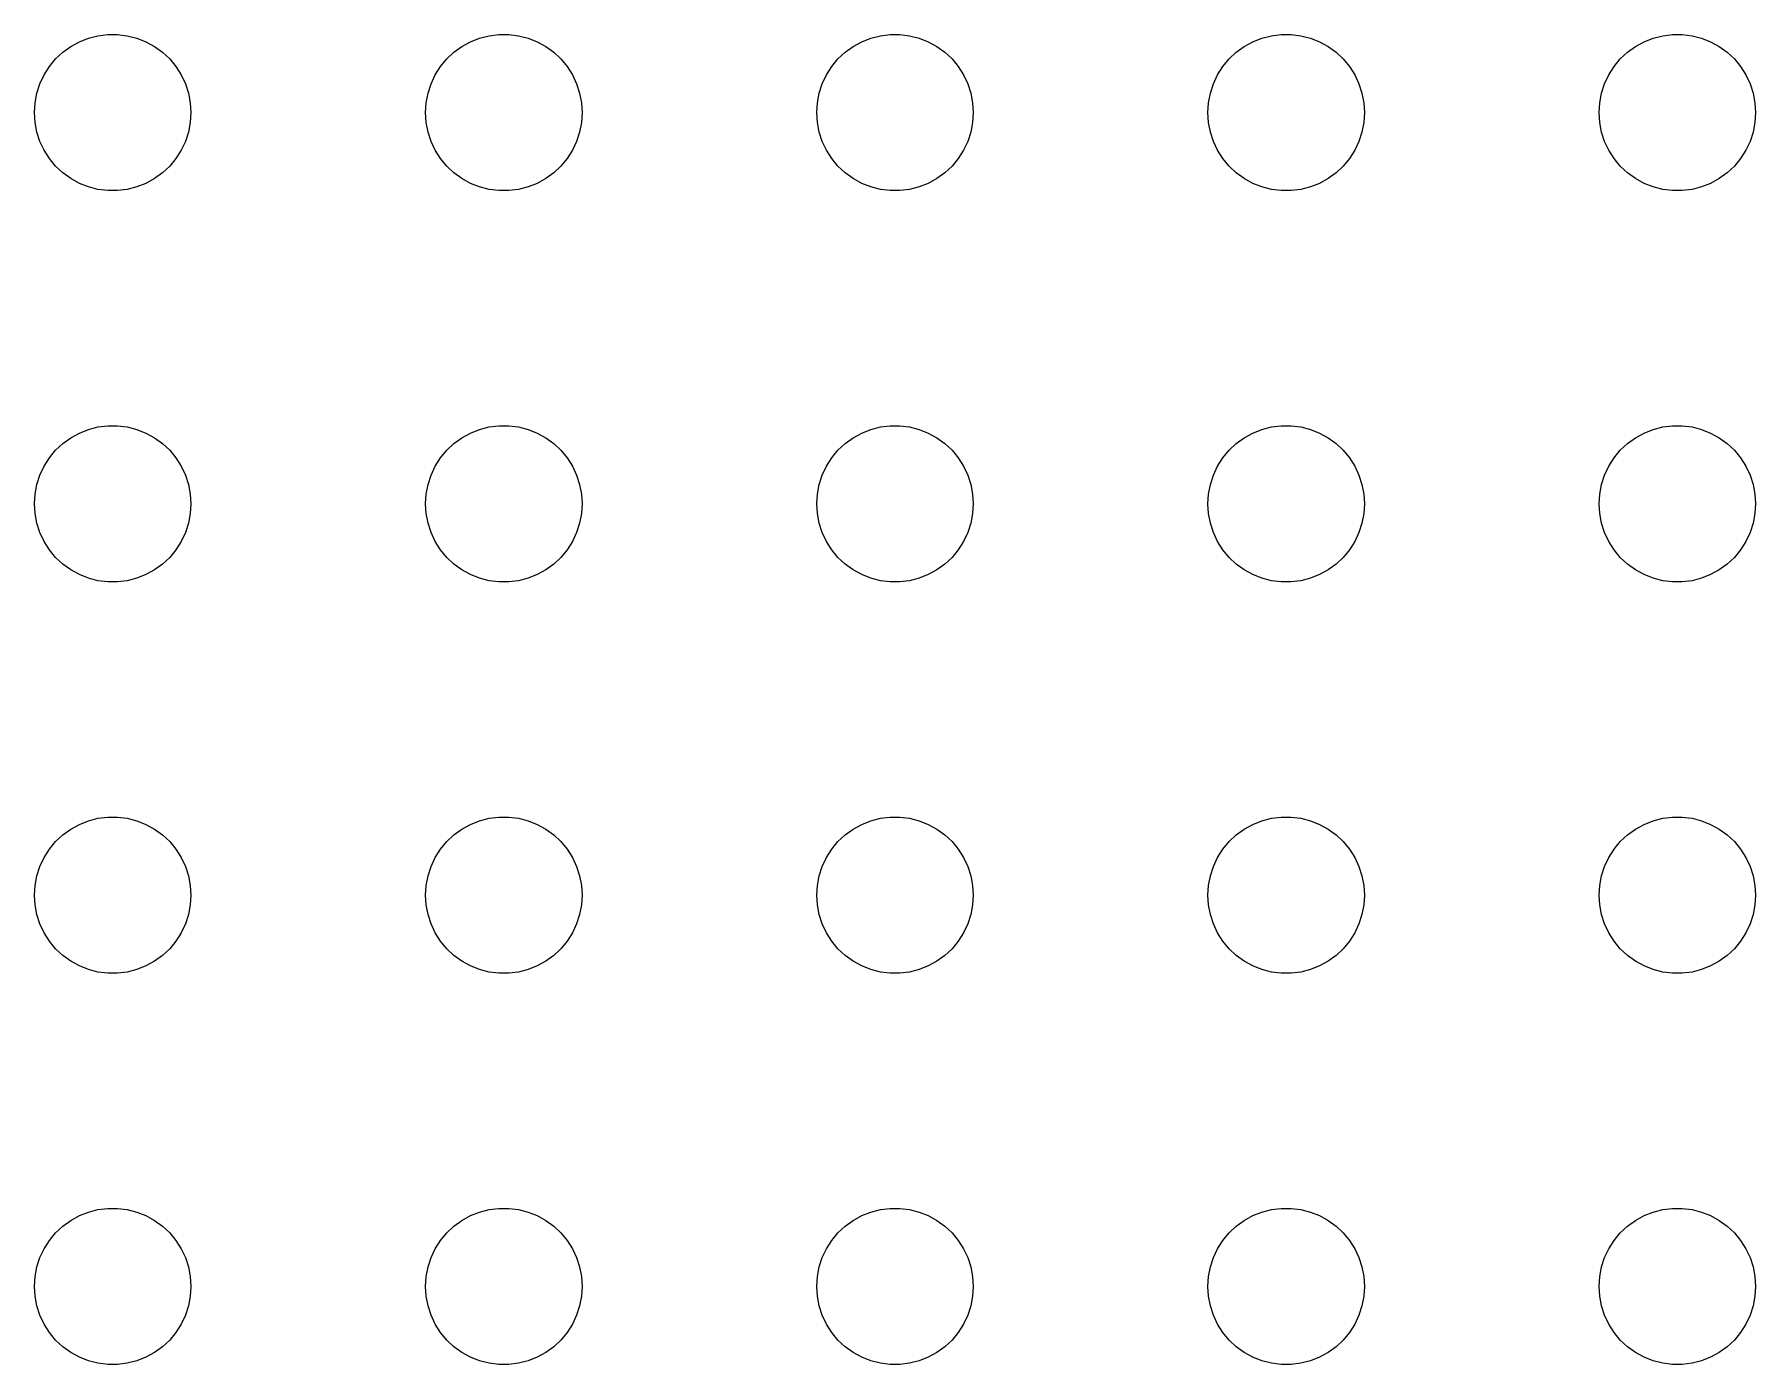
# Model space of a CAD drawing. Header units: metres. Extents: x -134 to 134, y 518 to 1078.
# Drawn here: x 66 to 99, y 682.5 to 708 of the extents above; entities that cross this region are included whole.
import ezdxf

# ---------------------------------------------------------------- set-up
doc = ezdxf.new("R2010")
doc.units = ezdxf.units.M

msp = doc.modelspace()

# ---------------------------------------------------------------- linework, layer by layer
for p, q in [((66.6963, 707.766), (66.8613, 707.857)), ((66.8613, 707.857), (67.0365, 707.927)), ((67.0365, 707.927), (67.2189, 707.973)), ((67.2189, 707.973), (67.4058, 707.997)), ((67.4058, 707.997), (67.5942, 707.997)), ((67.5942, 707.997), (67.7811, 707.973)), ((67.7811, 707.973), (67.9635, 707.927)), ((67.9635, 707.927), (68.1387, 707.857)), ((68.1387, 707.857), (68.3037, 707.766)), ((74.1963, 707.766), (74.3613, 707.857)), ((74.3613, 707.857), (74.5365, 707.927)), ((74.5365, 707.927), (74.7189, 707.973)), ((74.7189, 707.973), (74.9058, 707.997)), ((74.9058, 707.997), (75.0942, 707.997)), ((75.0942, 707.997), (75.2811, 707.973)), ((75.2811, 707.973), (75.4635, 707.927)), ((75.4635, 707.927), (75.6387, 707.857)), ((75.6387, 707.857), (75.8037, 707.766)), ((81.6963, 707.766), (81.8613, 707.857)), ((81.8613, 707.857), (82.0365, 707.927)), ((82.0365, 707.927), (82.2189, 707.973)), ((82.2189, 707.973), (82.4058, 707.997)), ((82.4058, 707.997), (82.5942, 707.997)), ((82.5942, 707.997), (82.7811, 707.973)), ((82.7811, 707.973), (82.9635, 707.927)), ((82.9635, 707.927), (83.1387, 707.857)), ((83.1387, 707.857), (83.3037, 707.766)), ((89.1963, 707.766), (89.3613, 707.857)), ((89.3613, 707.857), (89.5365, 707.927)), ((89.5365, 707.927), (89.7189, 707.973)), ((89.7189, 707.973), (89.9058, 707.997)), ((89.9058, 707.997), (90.0942, 707.997)), ((90.0942, 707.997), (90.2811, 707.973)), ((90.2811, 707.973), (90.4635, 707.927)), ((90.4635, 707.927), (90.6387, 707.857)), ((90.6387, 707.857), (90.8037, 707.766)), ((96.6963, 707.766), (96.8613, 707.857)), ((96.8613, 707.857), (97.0365, 707.927)), ((97.0365, 707.927), (97.2189, 707.973)), ((97.2189, 707.973), (97.4058, 707.997)), ((97.4058, 707.997), (97.5942, 707.997)), ((97.5942, 707.997), (97.7811, 707.973)), ((97.7811, 707.973), (97.9635, 707.927)), ((97.9635, 707.927), (98.1387, 707.857)), ((98.1387, 707.857), (98.3037, 707.766)), ((66.2865, 707.382), (66.4065, 707.527)), ((66.4065, 707.527), (66.5439, 707.656)), ((66.5439, 707.656), (66.6963, 707.766)), ((68.3037, 707.766), (68.4561, 707.656)), ((68.4561, 707.656), (68.5934, 707.527)), ((68.5934, 707.527), (68.7135, 707.382)), ((73.7865, 707.382), (73.9065, 707.527)), ((73.9065, 707.527), (74.0439, 707.656)), ((74.0439, 707.656), (74.1963, 707.766)), ((75.8037, 707.766), (75.9561, 707.656)), ((75.9561, 707.656), (76.0934, 707.527)), ((76.0934, 707.527), (76.2135, 707.382)), ((81.2865, 707.382), (81.4065, 707.527)), ((81.4065, 707.527), (81.5439, 707.656)), ((81.5439, 707.656), (81.6963, 707.766)), ((83.3037, 707.766), (83.4561, 707.656)), ((83.4561, 707.656), (83.5934, 707.527)), ((83.5934, 707.527), (83.7135, 707.382)), ((88.7865, 707.382), (88.9065, 707.527)), ((88.9065, 707.527), (89.0439, 707.656)), ((89.0439, 707.656), (89.1963, 707.766)), ((90.8037, 707.766), (90.9561, 707.656)), ((90.9561, 707.656), (91.0934, 707.527)), ((91.0934, 707.527), (91.2135, 707.382)), ((96.2865, 707.382), (96.4065, 707.527)), ((96.4065, 707.527), (96.5439, 707.656)), ((96.5439, 707.656), (96.6963, 707.766)), ((98.3037, 707.766), (98.4561, 707.656)), ((98.4561, 707.656), (98.5934, 707.527)), ((98.5934, 707.527), (98.7135, 707.382)), ((66.1053, 707.052), (66.1855, 707.223)), ((66.1855, 707.223), (66.2865, 707.382)), ((68.7135, 707.382), (68.8145, 707.223)), ((68.8145, 707.223), (68.8947, 707.052)), ((73.6053, 707.052), (73.6855, 707.223)), ((73.6855, 707.223), (73.7865, 707.382)), ((76.2135, 707.382), (76.3145, 707.223)), ((76.3145, 707.223), (76.3947, 707.052)), ((81.1053, 707.052), (81.1855, 707.223)), ((81.1855, 707.223), (81.2865, 707.382)), ((83.7135, 707.382), (83.8145, 707.223)), ((83.8145, 707.223), (83.8947, 707.052)), ((88.6053, 707.052), (88.6855, 707.223)), ((88.6855, 707.223), (88.7865, 707.382)), ((91.2135, 707.382), (91.3145, 707.223)), ((91.3145, 707.223), (91.3947, 707.052)), ((96.1053, 707.052), (96.1855, 707.223)), ((96.1855, 707.223), (96.2865, 707.382)), ((98.7135, 707.382), (98.8145, 707.223)), ((98.8145, 707.223), (98.8947, 707.052)), ((66.0118, 706.688), (66.0471, 706.873)), ((66.0471, 706.873), (66.1053, 707.052)), ((68.8947, 707.052), (68.9529, 706.873)), ((68.9529, 706.873), (68.9882, 706.688)), ((73.5118, 706.688), (73.5471, 706.873)), ((73.5471, 706.873), (73.6053, 707.052)), ((76.3947, 707.052), (76.4529, 706.873)), ((76.4529, 706.873), (76.4882, 706.688)), ((81.0118, 706.688), (81.0471, 706.873)), ((81.0471, 706.873), (81.1053, 707.052)), ((83.8947, 707.052), (83.9529, 706.873)), ((83.9529, 706.873), (83.9882, 706.688)), ((88.5118, 706.688), (88.5471, 706.873)), ((88.5471, 706.873), (88.6053, 707.052)), ((91.3947, 707.052), (91.4529, 706.873)), ((91.4529, 706.873), (91.4882, 706.688)), ((96.0118, 706.688), (96.0471, 706.873)), ((96.0471, 706.873), (96.1053, 707.052)), ((98.8947, 707.052), (98.9529, 706.873)), ((98.9529, 706.873), (98.9882, 706.688)), ((66, 706.5), (66.0118, 706.688)), ((68.9882, 706.688), (69, 706.5)), ((73.5, 706.5), (73.5118, 706.688)), ((76.4882, 706.688), (76.5, 706.5)), ((81, 706.5), (81.0118, 706.688)), ((83.9882, 706.688), (84, 706.5)), ((88.5, 706.5), (88.5118, 706.688)), ((91.4882, 706.688), (91.5, 706.5)), ((96, 706.5), (96.0118, 706.688)), ((98.9882, 706.688), (99, 706.5)), ((66.0118, 706.312), (66, 706.5)), ((66.0471, 706.127), (66.0118, 706.312)), ((68.9882, 706.312), (68.9529, 706.127)), ((69, 706.5), (68.9882, 706.312)), ((73.5118, 706.312), (73.5, 706.5)), ((73.5471, 706.127), (73.5118, 706.312)), ((76.4882, 706.312), (76.4529, 706.127)), ((76.5, 706.5), (76.4882, 706.312)), ((81.0118, 706.312), (81, 706.5)), ((81.0471, 706.127), (81.0118, 706.312)), ((83.9882, 706.312), (83.9529, 706.127)), ((84, 706.5), (83.9882, 706.312)), ((88.5118, 706.312), (88.5, 706.5)), ((88.5471, 706.127), (88.5118, 706.312)), ((91.4882, 706.312), (91.4529, 706.127)), ((91.5, 706.5), (91.4882, 706.312)), ((96.0118, 706.312), (96, 706.5)), ((96.0471, 706.127), (96.0118, 706.312)), ((98.9882, 706.312), (98.9529, 706.127)), ((99, 706.5), (98.9882, 706.312)), ((66.1053, 705.948), (66.0471, 706.127)), ((66.1855, 705.777), (66.1053, 705.948)), ((68.8947, 705.948), (68.8145, 705.777)), ((68.9529, 706.127), (68.8947, 705.948)), ((73.6053, 705.948), (73.5471, 706.127)), ((73.6855, 705.777), (73.6053, 705.948)), ((76.3947, 705.948), (76.3145, 705.777)), ((76.4529, 706.127), (76.3947, 705.948)), ((81.1053, 705.948), (81.0471, 706.127)), ((81.1855, 705.777), (81.1053, 705.948)), ((83.8947, 705.948), (83.8145, 705.777)), ((83.9529, 706.127), (83.8947, 705.948)), ((88.6053, 705.948), (88.5471, 706.127)), ((88.6855, 705.777), (88.6053, 705.948)), ((91.3947, 705.948), (91.3145, 705.777)), ((91.4529, 706.127), (91.3947, 705.948)), ((96.1053, 705.948), (96.0471, 706.127)), ((96.1855, 705.777), (96.1053, 705.948)), ((98.8947, 705.948), (98.8145, 705.777)), ((98.9529, 706.127), (98.8947, 705.948)), ((66.2865, 705.618), (66.1855, 705.777)), ((66.4065, 705.473), (66.2865, 705.618)), ((68.7135, 705.618), (68.5934, 705.473)), ((68.8145, 705.777), (68.7135, 705.618)), ((73.7865, 705.618), (73.6855, 705.777)), ((73.9065, 705.473), (73.7865, 705.618)), ((76.2135, 705.618), (76.0934, 705.473)), ((76.3145, 705.777), (76.2135, 705.618)), ((81.2865, 705.618), (81.1855, 705.777)), ((81.4065, 705.473), (81.2865, 705.618)), ((83.7135, 705.618), (83.5934, 705.473)), ((83.8145, 705.777), (83.7135, 705.618)), ((88.7865, 705.618), (88.6855, 705.777)), ((88.9065, 705.473), (88.7865, 705.618)), ((91.2135, 705.618), (91.0934, 705.473)), ((91.3145, 705.777), (91.2135, 705.618)), ((96.2865, 705.618), (96.1855, 705.777)), ((96.4065, 705.473), (96.2865, 705.618)), ((98.7135, 705.618), (98.5934, 705.473)), ((98.8145, 705.777), (98.7135, 705.618)), ((66.5439, 705.344), (66.4065, 705.473)), ((66.6963, 705.234), (66.5439, 705.344)), ((66.8613, 705.143), (66.6963, 705.234)), ((68.3037, 705.234), (68.1387, 705.143)), ((68.4561, 705.344), (68.3037, 705.234)), ((68.5934, 705.473), (68.4561, 705.344)), ((74.0439, 705.344), (73.9065, 705.473)), ((74.1963, 705.234), (74.0439, 705.344)), ((74.3613, 705.143), (74.1963, 705.234)), ((75.8037, 705.234), (75.6387, 705.143)), ((75.9561, 705.344), (75.8037, 705.234)), ((76.0934, 705.473), (75.9561, 705.344)), ((81.5439, 705.344), (81.4065, 705.473)), ((81.6963, 705.234), (81.5439, 705.344)), ((81.8613, 705.143), (81.6963, 705.234)), ((83.3037, 705.234), (83.1387, 705.143)), ((83.4561, 705.344), (83.3037, 705.234)), ((83.5934, 705.473), (83.4561, 705.344)), ((89.0439, 705.344), (88.9065, 705.473)), ((89.1963, 705.234), (89.0439, 705.344)), ((89.3613, 705.143), (89.1963, 705.234)), ((90.8037, 705.234), (90.6387, 705.143)), ((90.9561, 705.344), (90.8037, 705.234)), ((91.0934, 705.473), (90.9561, 705.344)), ((96.5439, 705.344), (96.4065, 705.473)), ((96.6963, 705.234), (96.5439, 705.344)), ((96.8613, 705.143), (96.6963, 705.234)), ((98.3037, 705.234), (98.1387, 705.143)), ((98.4561, 705.344), (98.3037, 705.234)), ((98.5934, 705.473), (98.4561, 705.344)), ((67.0365, 705.073), (66.8613, 705.143)), ((67.2189, 705.027), (67.0365, 705.073)), ((67.4058, 705.003), (67.2189, 705.027)), ((67.5942, 705.003), (67.4058, 705.003)), ((67.7811, 705.027), (67.5942, 705.003)), ((67.9635, 705.073), (67.7811, 705.027)), ((68.1387, 705.143), (67.9635, 705.073)), ((74.5365, 705.073), (74.3613, 705.143)), ((74.7189, 705.027), (74.5365, 705.073)), ((74.9058, 705.003), (74.7189, 705.027)), ((75.0942, 705.003), (74.9058, 705.003)), ((75.2811, 705.027), (75.0942, 705.003)), ((75.4635, 705.073), (75.2811, 705.027)), ((75.6387, 705.143), (75.4635, 705.073)), ((82.0365, 705.073), (81.8613, 705.143)), ((82.2189, 705.027), (82.0365, 705.073)), ((82.4058, 705.003), (82.2189, 705.027)), ((82.5942, 705.003), (82.4058, 705.003)), ((82.7811, 705.027), (82.5942, 705.003)), ((82.9635, 705.073), (82.7811, 705.027)), ((83.1387, 705.143), (82.9635, 705.073)), ((89.5365, 705.073), (89.3613, 705.143)), ((89.7189, 705.027), (89.5365, 705.073)), ((89.9058, 705.003), (89.7189, 705.027)), ((90.0942, 705.003), (89.9058, 705.003)), ((90.2811, 705.027), (90.0942, 705.003)), ((90.4635, 705.073), (90.2811, 705.027)), ((90.6387, 705.143), (90.4635, 705.073)), ((97.0365, 705.073), (96.8613, 705.143)), ((97.2189, 705.027), (97.0365, 705.073)), ((97.4058, 705.003), (97.2189, 705.027)), ((97.5942, 705.003), (97.4058, 705.003)), ((97.7811, 705.027), (97.5942, 705.003)), ((97.9635, 705.073), (97.7811, 705.027)), ((98.1387, 705.143), (97.9635, 705.073)), ((66.5439, 700.156), (66.6963, 700.266)), ((66.6963, 700.266), (66.8613, 700.357)), ((66.8613, 700.357), (67.0365, 700.427)), ((67.0365, 700.427), (67.2189, 700.473)), ((67.2189, 700.473), (67.4058, 700.497)), ((67.4058, 700.497), (67.5942, 700.497)), ((67.5942, 700.497), (67.7811, 700.473)), ((67.7811, 700.473), (67.9635, 700.427)), ((67.9635, 700.427), (68.1387, 700.357)), ((68.1387, 700.357), (68.3037, 700.266)), ((68.3037, 700.266), (68.4561, 700.156)), ((74.0439, 700.156), (74.1963, 700.266)), ((74.1963, 700.266), (74.3613, 700.357)), ((74.3613, 700.357), (74.5365, 700.427)), ((74.5365, 700.427), (74.7189, 700.473)), ((74.7189, 700.473), (74.9058, 700.497)), ((74.9058, 700.497), (75.0942, 700.497)), ((75.0942, 700.497), (75.2811, 700.473)), ((75.2811, 700.473), (75.4635, 700.427)), ((75.4635, 700.427), (75.6387, 700.357)), ((75.6387, 700.357), (75.8037, 700.266)), ((75.8037, 700.266), (75.9561, 700.156)), ((81.5439, 700.156), (81.6963, 700.266)), ((81.6963, 700.266), (81.8613, 700.357)), ((81.8613, 700.357), (82.0365, 700.427)), ((82.0365, 700.427), (82.2189, 700.473)), ((82.2189, 700.473), (82.4058, 700.497)), ((82.4058, 700.497), (82.5942, 700.497)), ((82.5942, 700.497), (82.7811, 700.473)), ((82.7811, 700.473), (82.9635, 700.427)), ((82.9635, 700.427), (83.1387, 700.357)), ((83.1387, 700.357), (83.3037, 700.266)), ((83.3037, 700.266), (83.4561, 700.156)), ((89.0439, 700.156), (89.1963, 700.266)), ((89.1963, 700.266), (89.3613, 700.357)), ((89.3613, 700.357), (89.5365, 700.427)), ((89.5365, 700.427), (89.7189, 700.473)), ((89.7189, 700.473), (89.9058, 700.497)), ((89.9058, 700.497), (90.0942, 700.497)), ((90.0942, 700.497), (90.2811, 700.473)), ((90.2811, 700.473), (90.4635, 700.427)), ((90.4635, 700.427), (90.6387, 700.357)), ((90.6387, 700.357), (90.8037, 700.266)), ((90.8037, 700.266), (90.9561, 700.156)), ((96.5439, 700.156), (96.6963, 700.266)), ((96.6963, 700.266), (96.8613, 700.357)), ((96.8613, 700.357), (97.0365, 700.427)), ((97.0365, 700.427), (97.2189, 700.473)), ((97.2189, 700.473), (97.4058, 700.497)), ((97.4058, 700.497), (97.5942, 700.497)), ((97.5942, 700.497), (97.7811, 700.473)), ((97.7811, 700.473), (97.9635, 700.427)), ((97.9635, 700.427), (98.1387, 700.357)), ((98.1387, 700.357), (98.3037, 700.266)), ((98.3037, 700.266), (98.4561, 700.156)), ((66.2865, 699.882), (66.4065, 700.027)), ((66.4065, 700.027), (66.5439, 700.156)), ((68.4561, 700.156), (68.5934, 700.027)), ((68.5934, 700.027), (68.7135, 699.882)), ((73.7865, 699.882), (73.9065, 700.027)), ((73.9065, 700.027), (74.0439, 700.156)), ((75.9561, 700.156), (76.0934, 700.027)), ((76.0934, 700.027), (76.2135, 699.882)), ((81.2865, 699.882), (81.4065, 700.027)), ((81.4065, 700.027), (81.5439, 700.156)), ((83.4561, 700.156), (83.5934, 700.027)), ((83.5934, 700.027), (83.7135, 699.882)), ((88.7865, 699.882), (88.9065, 700.027)), ((88.9065, 700.027), (89.0439, 700.156)), ((90.9561, 700.156), (91.0934, 700.027)), ((91.0934, 700.027), (91.2135, 699.882)), ((96.2865, 699.882), (96.4065, 700.027)), ((96.4065, 700.027), (96.5439, 700.156)), ((98.4561, 700.156), (98.5934, 700.027)), ((98.5934, 700.027), (98.7135, 699.882)), ((66.1053, 699.552), (66.1855, 699.723)), ((66.1855, 699.723), (66.2865, 699.882)), ((68.7135, 699.882), (68.8145, 699.723)), ((68.8145, 699.723), (68.8947, 699.552)), ((73.6053, 699.552), (73.6855, 699.723)), ((73.6855, 699.723), (73.7865, 699.882)), ((76.2135, 699.882), (76.3145, 699.723)), ((76.3145, 699.723), (76.3947, 699.552)), ((81.1053, 699.552), (81.1855, 699.723)), ((81.1855, 699.723), (81.2865, 699.882)), ((83.7135, 699.882), (83.8145, 699.723)), ((83.8145, 699.723), (83.8947, 699.552)), ((88.6053, 699.552), (88.6855, 699.723)), ((88.6855, 699.723), (88.7865, 699.882)), ((91.2135, 699.882), (91.3145, 699.723)), ((91.3145, 699.723), (91.3947, 699.552)), ((96.1053, 699.552), (96.1855, 699.723)), ((96.1855, 699.723), (96.2865, 699.882)), ((98.7135, 699.882), (98.8145, 699.723)), ((98.8145, 699.723), (98.8947, 699.552)), ((66.0118, 699.188), (66.0471, 699.373)), ((66.0471, 699.373), (66.1053, 699.552)), ((68.8947, 699.552), (68.9529, 699.373)), ((68.9529, 699.373), (68.9882, 699.188)), ((73.5118, 699.188), (73.5471, 699.373)), ((73.5471, 699.373), (73.6053, 699.552)), ((76.3947, 699.552), (76.4529, 699.373)), ((76.4529, 699.373), (76.4882, 699.188)), ((81.0118, 699.188), (81.0471, 699.373)), ((81.0471, 699.373), (81.1053, 699.552)), ((83.8947, 699.552), (83.9529, 699.373)), ((83.9529, 699.373), (83.9882, 699.188)), ((88.5118, 699.188), (88.5471, 699.373)), ((88.5471, 699.373), (88.6053, 699.552)), ((91.3947, 699.552), (91.4529, 699.373)), ((91.4529, 699.373), (91.4882, 699.188)), ((96.0118, 699.188), (96.0471, 699.373)), ((96.0471, 699.373), (96.1053, 699.552)), ((98.8947, 699.552), (98.9529, 699.373)), ((98.9529, 699.373), (98.9882, 699.188)), ((66, 699), (66.0118, 699.188)), ((66.0118, 698.812), (66, 699)), ((68.9882, 699.188), (69, 699)), ((69, 699), (68.9882, 698.812)), ((73.5, 699), (73.5118, 699.188)), ((73.5118, 698.812), (73.5, 699)), ((76.4882, 699.188), (76.5, 699)), ((76.5, 699), (76.4882, 698.812)), ((81, 699), (81.0118, 699.188)), ((81.0118, 698.812), (81, 699)), ((83.9882, 699.188), (84, 699)), ((84, 699), (83.9882, 698.812)), ((88.5, 699), (88.5118, 699.188)), ((88.5118, 698.812), (88.5, 699)), ((91.4882, 699.188), (91.5, 699)), ((91.5, 699), (91.4882, 698.812)), ((96, 699), (96.0118, 699.188)), ((96.0118, 698.812), (96, 699)), ((98.9882, 699.188), (99, 699)), ((99, 699), (98.9882, 698.812)), ((66.0471, 698.627), (66.0118, 698.812)), ((66.1053, 698.448), (66.0471, 698.627)), ((68.9529, 698.627), (68.8947, 698.448)), ((68.9882, 698.812), (68.9529, 698.627)), ((73.5471, 698.627), (73.5118, 698.812)), ((73.6053, 698.448), (73.5471, 698.627)), ((76.4529, 698.627), (76.3947, 698.448)), ((76.4882, 698.812), (76.4529, 698.627)), ((81.0471, 698.627), (81.0118, 698.812)), ((81.1053, 698.448), (81.0471, 698.627)), ((83.9529, 698.627), (83.8947, 698.448)), ((83.9882, 698.812), (83.9529, 698.627)), ((88.5471, 698.627), (88.5118, 698.812)), ((88.6053, 698.448), (88.5471, 698.627)), ((91.4529, 698.627), (91.3947, 698.448)), ((91.4882, 698.812), (91.4529, 698.627)), ((96.0471, 698.627), (96.0118, 698.812)), ((96.1053, 698.448), (96.0471, 698.627)), ((98.9529, 698.627), (98.8947, 698.448)), ((98.9882, 698.812), (98.9529, 698.627)), ((66.1855, 698.277), (66.1053, 698.448)), ((68.8947, 698.448), (68.8145, 698.277)), ((73.6855, 698.277), (73.6053, 698.448)), ((76.3947, 698.448), (76.3145, 698.277)), ((81.1855, 698.277), (81.1053, 698.448)), ((83.8947, 698.448), (83.8145, 698.277)), ((88.6855, 698.277), (88.6053, 698.448)), ((91.3947, 698.448), (91.3145, 698.277)), ((96.1855, 698.277), (96.1053, 698.448)), ((98.8947, 698.448), (98.8145, 698.277)), ((66.2865, 698.118), (66.1855, 698.277)), ((66.4065, 697.973), (66.2865, 698.118)), ((66.5439, 697.844), (66.4065, 697.973)), ((68.5934, 697.973), (68.4561, 697.844)), ((68.7135, 698.118), (68.5934, 697.973)), ((68.8145, 698.277), (68.7135, 698.118)), ((73.7865, 698.118), (73.6855, 698.277)), ((73.9065, 697.973), (73.7865, 698.118)), ((74.0439, 697.844), (73.9065, 697.973)), ((76.0934, 697.973), (75.9561, 697.844)), ((76.2135, 698.118), (76.0934, 697.973)), ((76.3145, 698.277), (76.2135, 698.118)), ((81.2865, 698.118), (81.1855, 698.277)), ((81.4065, 697.973), (81.2865, 698.118)), ((81.5439, 697.844), (81.4065, 697.973)), ((83.5934, 697.973), (83.4561, 697.844)), ((83.7135, 698.118), (83.5934, 697.973)), ((83.8145, 698.277), (83.7135, 698.118)), ((88.7865, 698.118), (88.6855, 698.277)), ((88.9065, 697.973), (88.7865, 698.118)), ((89.0439, 697.844), (88.9065, 697.973)), ((91.0934, 697.973), (90.9561, 697.844)), ((91.2135, 698.118), (91.0934, 697.973)), ((91.3145, 698.277), (91.2135, 698.118)), ((96.2865, 698.118), (96.1855, 698.277)), ((96.4065, 697.973), (96.2865, 698.118)), ((96.5439, 697.844), (96.4065, 697.973)), ((98.5934, 697.973), (98.4561, 697.844)), ((98.7135, 698.118), (98.5934, 697.973)), ((98.8145, 698.277), (98.7135, 698.118)), ((66.6963, 697.734), (66.5439, 697.844)), ((66.8613, 697.643), (66.6963, 697.734)), ((67.0365, 697.573), (66.8613, 697.643)), ((68.1387, 697.643), (67.9635, 697.573)), ((68.3037, 697.734), (68.1387, 697.643)), ((68.4561, 697.844), (68.3037, 697.734)), ((74.1963, 697.734), (74.0439, 697.844)), ((74.3613, 697.643), (74.1963, 697.734)), ((74.5365, 697.573), (74.3613, 697.643)), ((75.6387, 697.643), (75.4635, 697.573)), ((75.8037, 697.734), (75.6387, 697.643)), ((75.9561, 697.844), (75.8037, 697.734)), ((81.6963, 697.734), (81.5439, 697.844)), ((81.8613, 697.643), (81.6963, 697.734)), ((82.0365, 697.573), (81.8613, 697.643)), ((83.1387, 697.643), (82.9635, 697.573)), ((83.3037, 697.734), (83.1387, 697.643)), ((83.4561, 697.844), (83.3037, 697.734)), ((89.1963, 697.734), (89.0439, 697.844)), ((89.3613, 697.643), (89.1963, 697.734)), ((89.5365, 697.573), (89.3613, 697.643)), ((90.6387, 697.643), (90.4635, 697.573)), ((90.8037, 697.734), (90.6387, 697.643)), ((90.9561, 697.844), (90.8037, 697.734)), ((96.6963, 697.734), (96.5439, 697.844)), ((96.8613, 697.643), (96.6963, 697.734)), ((97.0365, 697.573), (96.8613, 697.643)), ((98.1387, 697.643), (97.9635, 697.573)), ((98.3037, 697.734), (98.1387, 697.643)), ((98.4561, 697.844), (98.3037, 697.734)), ((67.2189, 697.527), (67.0365, 697.573)), ((67.4058, 697.503), (67.2189, 697.527)), ((67.5942, 697.503), (67.4058, 697.503)), ((67.7811, 697.527), (67.5942, 697.503)), ((67.9635, 697.573), (67.7811, 697.527)), ((74.7189, 697.527), (74.5365, 697.573)), ((74.9058, 697.503), (74.7189, 697.527)), ((75.0942, 697.503), (74.9058, 697.503)), ((75.2811, 697.527), (75.0942, 697.503)), ((75.4635, 697.573), (75.2811, 697.527)), ((82.2189, 697.527), (82.0365, 697.573)), ((82.4058, 697.503), (82.2189, 697.527)), ((82.5942, 697.503), (82.4058, 697.503)), ((82.7811, 697.527), (82.5942, 697.503)), ((82.9635, 697.573), (82.7811, 697.527)), ((89.7189, 697.527), (89.5365, 697.573)), ((89.9058, 697.503), (89.7189, 697.527)), ((90.0942, 697.503), (89.9058, 697.503)), ((90.2811, 697.527), (90.0942, 697.503)), ((90.4635, 697.573), (90.2811, 697.527)), ((97.2189, 697.527), (97.0365, 697.573)), ((97.4058, 697.503), (97.2189, 697.527)), ((97.5942, 697.503), (97.4058, 697.503)), ((97.7811, 697.527), (97.5942, 697.503)), ((97.9635, 697.573), (97.7811, 697.527)), ((66.5439, 692.656), (66.6963, 692.766)), ((66.6963, 692.766), (66.8613, 692.857)), ((66.8613, 692.857), (67.0365, 692.927)), ((67.0365, 692.927), (67.2189, 692.973)), ((67.2189, 692.973), (67.4058, 692.997)), ((67.4058, 692.997), (67.5942, 692.997)), ((67.5942, 692.997), (67.7811, 692.973)), ((67.7811, 692.973), (67.9635, 692.927)), ((67.9635, 692.927), (68.1387, 692.857)), ((68.1387, 692.857), (68.3037, 692.766)), ((68.3037, 692.766), (68.4561, 692.656)), ((74.0439, 692.656), (74.1963, 692.766)), ((74.1963, 692.766), (74.3613, 692.857)), ((74.3613, 692.857), (74.5365, 692.927)), ((74.5365, 692.927), (74.7189, 692.973)), ((74.7189, 692.973), (74.9058, 692.997)), ((74.9058, 692.997), (75.0942, 692.997)), ((75.0942, 692.997), (75.2811, 692.973)), ((75.2811, 692.973), (75.4635, 692.927)), ((75.4635, 692.927), (75.6387, 692.857)), ((75.6387, 692.857), (75.8037, 692.766)), ((75.8037, 692.766), (75.9561, 692.656)), ((81.5439, 692.656), (81.6963, 692.766)), ((81.6963, 692.766), (81.8613, 692.857)), ((81.8613, 692.857), (82.0365, 692.927)), ((82.0365, 692.927), (82.2189, 692.973)), ((82.2189, 692.973), (82.4058, 692.997)), ((82.4058, 692.997), (82.5942, 692.997)), ((82.5942, 692.997), (82.7811, 692.973)), ((82.7811, 692.973), (82.9635, 692.927)), ((82.9635, 692.927), (83.1387, 692.857)), ((83.1387, 692.857), (83.3037, 692.766)), ((83.3037, 692.766), (83.4561, 692.656)), ((89.0439, 692.656), (89.1963, 692.766)), ((89.1963, 692.766), (89.3613, 692.857)), ((89.3613, 692.857), (89.5365, 692.927)), ((89.5365, 692.927), (89.7189, 692.973)), ((89.7189, 692.973), (89.9058, 692.997)), ((89.9058, 692.997), (90.0942, 692.997)), ((90.0942, 692.997), (90.2811, 692.973)), ((90.2811, 692.973), (90.4635, 692.927)), ((90.4635, 692.927), (90.6387, 692.857)), ((90.6387, 692.857), (90.8037, 692.766)), ((90.8037, 692.766), (90.9561, 692.656)), ((96.5439, 692.656), (96.6963, 692.766)), ((96.6963, 692.766), (96.8613, 692.857)), ((96.8613, 692.857), (97.0365, 692.927)), ((97.0365, 692.927), (97.2189, 692.973)), ((97.2189, 692.973), (97.4058, 692.997)), ((97.4058, 692.997), (97.5942, 692.997)), ((97.5942, 692.997), (97.7811, 692.973)), ((97.7811, 692.973), (97.9635, 692.927)), ((97.9635, 692.927), (98.1387, 692.857)), ((98.1387, 692.857), (98.3037, 692.766)), ((98.3037, 692.766), (98.4561, 692.656)), ((66.1855, 692.223), (66.2865, 692.382)), ((66.2865, 692.382), (66.4065, 692.527)), ((66.4065, 692.527), (66.5439, 692.656)), ((68.4561, 692.656), (68.5934, 692.527)), ((68.5934, 692.527), (68.7135, 692.382)), ((68.7135, 692.382), (68.8145, 692.223)), ((73.6855, 692.223), (73.7865, 692.382)), ((73.7865, 692.382), (73.9065, 692.527)), ((73.9065, 692.527), (74.0439, 692.656)), ((75.9561, 692.656), (76.0934, 692.527)), ((76.0934, 692.527), (76.2135, 692.382)), ((76.2135, 692.382), (76.3145, 692.223)), ((81.1855, 692.223), (81.2865, 692.382)), ((81.2865, 692.382), (81.4065, 692.527)), ((81.4065, 692.527), (81.5439, 692.656)), ((83.4561, 692.656), (83.5934, 692.527)), ((83.5934, 692.527), (83.7135, 692.382)), ((83.7135, 692.382), (83.8145, 692.223)), ((88.6855, 692.223), (88.7865, 692.382)), ((88.7865, 692.382), (88.9065, 692.527)), ((88.9065, 692.527), (89.0439, 692.656)), ((90.9561, 692.656), (91.0934, 692.527)), ((91.0934, 692.527), (91.2135, 692.382)), ((91.2135, 692.382), (91.3145, 692.223)), ((96.1855, 692.223), (96.2865, 692.382)), ((96.2865, 692.382), (96.4065, 692.527)), ((96.4065, 692.527), (96.5439, 692.656)), ((98.4561, 692.656), (98.5934, 692.527)), ((98.5934, 692.527), (98.7135, 692.382)), ((98.7135, 692.382), (98.8145, 692.223)), ((66.0471, 691.873), (66.1053, 692.052)), ((66.1053, 692.052), (66.1855, 692.223)), ((68.8145, 692.223), (68.8947, 692.052)), ((68.8947, 692.052), (68.9529, 691.873)), ((73.5471, 691.873), (73.6053, 692.052)), ((73.6053, 692.052), (73.6855, 692.223)), ((76.3145, 692.223), (76.3947, 692.052)), ((76.3947, 692.052), (76.4529, 691.873)), ((81.0471, 691.873), (81.1053, 692.052)), ((81.1053, 692.052), (81.1855, 692.223)), ((83.8145, 692.223), (83.8947, 692.052)), ((83.8947, 692.052), (83.9529, 691.873)), ((88.5471, 691.873), (88.6053, 692.052)), ((88.6053, 692.052), (88.6855, 692.223)), ((91.3145, 692.223), (91.3947, 692.052)), ((91.3947, 692.052), (91.4529, 691.873)), ((96.0471, 691.873), (96.1053, 692.052)), ((96.1053, 692.052), (96.1855, 692.223)), ((98.8145, 692.223), (98.8947, 692.052)), ((98.8947, 692.052), (98.9529, 691.873)), ((66, 691.5), (66.0118, 691.688)), ((66.0118, 691.688), (66.0471, 691.873)), ((68.9529, 691.873), (68.9882, 691.688)), ((68.9882, 691.688), (69, 691.5)), ((73.5, 691.5), (73.5118, 691.688)), ((73.5118, 691.688), (73.5471, 691.873)), ((76.4529, 691.873), (76.4882, 691.688)), ((76.4882, 691.688), (76.5, 691.5)), ((81, 691.5), (81.0118, 691.688)), ((81.0118, 691.688), (81.0471, 691.873)), ((83.9529, 691.873), (83.9882, 691.688)), ((83.9882, 691.688), (84, 691.5)), ((88.5, 691.5), (88.5118, 691.688)), ((88.5118, 691.688), (88.5471, 691.873)), ((91.4529, 691.873), (91.4882, 691.688)), ((91.4882, 691.688), (91.5, 691.5)), ((96, 691.5), (96.0118, 691.688)), ((96.0118, 691.688), (96.0471, 691.873)), ((98.9529, 691.873), (98.9882, 691.688)), ((98.9882, 691.688), (99, 691.5)), ((66.0118, 691.312), (66, 691.5)), ((69, 691.5), (68.9882, 691.312)), ((73.5118, 691.312), (73.5, 691.5)), ((76.5, 691.5), (76.4882, 691.312)), ((81.0118, 691.312), (81, 691.5)), ((84, 691.5), (83.9882, 691.312)), ((88.5118, 691.312), (88.5, 691.5)), ((91.5, 691.5), (91.4882, 691.312)), ((96.0118, 691.312), (96, 691.5)), ((99, 691.5), (98.9882, 691.312)), ((66.0471, 691.127), (66.0118, 691.312)), ((66.1053, 690.948), (66.0471, 691.127)), ((68.9529, 691.127), (68.8947, 690.948)), ((68.9882, 691.312), (68.9529, 691.127)), ((73.5471, 691.127), (73.5118, 691.312)), ((73.6053, 690.948), (73.5471, 691.127)), ((76.4529, 691.127), (76.3947, 690.948)), ((76.4882, 691.312), (76.4529, 691.127)), ((81.0471, 691.127), (81.0118, 691.312)), ((81.1053, 690.948), (81.0471, 691.127)), ((83.9529, 691.127), (83.8947, 690.948)), ((83.9882, 691.312), (83.9529, 691.127)), ((88.5471, 691.127), (88.5118, 691.312)), ((88.6053, 690.948), (88.5471, 691.127)), ((91.4529, 691.127), (91.3947, 690.948)), ((91.4882, 691.312), (91.4529, 691.127)), ((96.0471, 691.127), (96.0118, 691.312)), ((96.1053, 690.948), (96.0471, 691.127)), ((98.9529, 691.127), (98.8947, 690.948)), ((98.9882, 691.312), (98.9529, 691.127)), ((66.1855, 690.777), (66.1053, 690.948)), ((66.2865, 690.618), (66.1855, 690.777)), ((68.8145, 690.777), (68.7135, 690.618)), ((68.8947, 690.948), (68.8145, 690.777)), ((73.6855, 690.777), (73.6053, 690.948)), ((73.7865, 690.618), (73.6855, 690.777)), ((76.3145, 690.777), (76.2135, 690.618)), ((76.3947, 690.948), (76.3145, 690.777)), ((81.1855, 690.777), (81.1053, 690.948)), ((81.2865, 690.618), (81.1855, 690.777)), ((83.8145, 690.777), (83.7135, 690.618)), ((83.8947, 690.948), (83.8145, 690.777)), ((88.6855, 690.777), (88.6053, 690.948)), ((88.7865, 690.618), (88.6855, 690.777)), ((91.3145, 690.777), (91.2135, 690.618)), ((91.3947, 690.948), (91.3145, 690.777)), ((96.1855, 690.777), (96.1053, 690.948)), ((96.2865, 690.618), (96.1855, 690.777)), ((98.8145, 690.777), (98.7135, 690.618)), ((98.8947, 690.948), (98.8145, 690.777)), ((66.4065, 690.473), (66.2865, 690.618)), ((66.5439, 690.344), (66.4065, 690.473)), ((68.5934, 690.473), (68.4561, 690.344)), ((68.7135, 690.618), (68.5934, 690.473)), ((73.9065, 690.473), (73.7865, 690.618)), ((74.0439, 690.344), (73.9065, 690.473)), ((76.0934, 690.473), (75.9561, 690.344)), ((76.2135, 690.618), (76.0934, 690.473)), ((81.4065, 690.473), (81.2865, 690.618)), ((81.5439, 690.344), (81.4065, 690.473)), ((83.5934, 690.473), (83.4561, 690.344)), ((83.7135, 690.618), (83.5934, 690.473)), ((88.9065, 690.473), (88.7865, 690.618)), ((89.0439, 690.344), (88.9065, 690.473)), ((91.0934, 690.473), (90.9561, 690.344)), ((91.2135, 690.618), (91.0934, 690.473)), ((96.4065, 690.473), (96.2865, 690.618)), ((96.5439, 690.344), (96.4065, 690.473)), ((98.5934, 690.473), (98.4561, 690.344)), ((98.7135, 690.618), (98.5934, 690.473)), ((66.6963, 690.234), (66.5439, 690.344)), ((66.8613, 690.143), (66.6963, 690.234)), ((67.0365, 690.073), (66.8613, 690.143)), ((67.2189, 690.027), (67.0365, 690.073)), ((67.9635, 690.073), (67.7811, 690.027)), ((68.1387, 690.143), (67.9635, 690.073)), ((68.3037, 690.234), (68.1387, 690.143)), ((68.4561, 690.344), (68.3037, 690.234)), ((74.1963, 690.234), (74.0439, 690.344)), ((74.3613, 690.143), (74.1963, 690.234)), ((74.5365, 690.073), (74.3613, 690.143)), ((74.7189, 690.027), (74.5365, 690.073)), ((75.4635, 690.073), (75.2811, 690.027)), ((75.6387, 690.143), (75.4635, 690.073)), ((75.8037, 690.234), (75.6387, 690.143)), ((75.9561, 690.344), (75.8037, 690.234)), ((81.6963, 690.234), (81.5439, 690.344)), ((81.8613, 690.143), (81.6963, 690.234)), ((82.0365, 690.073), (81.8613, 690.143)), ((82.2189, 690.027), (82.0365, 690.073)), ((82.9635, 690.073), (82.7811, 690.027)), ((83.1387, 690.143), (82.9635, 690.073)), ((83.3037, 690.234), (83.1387, 690.143)), ((83.4561, 690.344), (83.3037, 690.234)), ((89.1963, 690.234), (89.0439, 690.344)), ((89.3613, 690.143), (89.1963, 690.234)), ((89.5365, 690.073), (89.3613, 690.143)), ((89.7189, 690.027), (89.5365, 690.073)), ((90.4635, 690.073), (90.2811, 690.027)), ((90.6387, 690.143), (90.4635, 690.073)), ((90.8037, 690.234), (90.6387, 690.143)), ((90.9561, 690.344), (90.8037, 690.234)), ((96.6963, 690.234), (96.5439, 690.344)), ((96.8613, 690.143), (96.6963, 690.234)), ((97.0365, 690.073), (96.8613, 690.143)), ((97.2189, 690.027), (97.0365, 690.073)), ((97.9635, 690.073), (97.7811, 690.027)), ((98.1387, 690.143), (97.9635, 690.073)), ((98.3037, 690.234), (98.1387, 690.143)), ((98.4561, 690.344), (98.3037, 690.234)), ((67.4058, 690.003), (67.2189, 690.027)), ((67.5942, 690.003), (67.4058, 690.003)), ((67.7811, 690.027), (67.5942, 690.003)), ((74.9058, 690.003), (74.7189, 690.027)), ((75.0942, 690.003), (74.9058, 690.003)), ((75.2811, 690.027), (75.0942, 690.003)), ((82.4058, 690.003), (82.2189, 690.027)), ((82.5942, 690.003), (82.4058, 690.003)), ((82.7811, 690.027), (82.5942, 690.003)), ((89.9058, 690.003), (89.7189, 690.027)), ((90.0942, 690.003), (89.9058, 690.003)), ((90.2811, 690.027), (90.0942, 690.003)), ((97.4058, 690.003), (97.2189, 690.027)), ((97.5942, 690.003), (97.4058, 690.003)), ((97.7811, 690.027), (97.5942, 690.003)), ((66.8613, 685.357), (67.0365, 685.427)), ((67.0365, 685.427), (67.2189, 685.473)), ((67.2189, 685.473), (67.4058, 685.497)), ((67.4058, 685.497), (67.5942, 685.497)), ((67.5942, 685.497), (67.7811, 685.473)), ((67.7811, 685.473), (67.9635, 685.427)), ((67.9635, 685.427), (68.1387, 685.357)), ((74.3613, 685.357), (74.5365, 685.427)), ((74.5365, 685.427), (74.7189, 685.473)), ((74.7189, 685.473), (74.9058, 685.497)), ((74.9058, 685.497), (75.0942, 685.497)), ((75.0942, 685.497), (75.2811, 685.473)), ((75.2811, 685.473), (75.4635, 685.427)), ((75.4635, 685.427), (75.6387, 685.357)), ((81.8613, 685.357), (82.0365, 685.427)), ((82.0365, 685.427), (82.2189, 685.473)), ((82.2189, 685.473), (82.4058, 685.497)), ((82.4058, 685.497), (82.5942, 685.497)), ((82.5942, 685.497), (82.7811, 685.473)), ((82.7811, 685.473), (82.9635, 685.427)), ((82.9635, 685.427), (83.1387, 685.357)), ((89.3613, 685.357), (89.5365, 685.427)), ((89.5365, 685.427), (89.7189, 685.473)), ((89.7189, 685.473), (89.9058, 685.497)), ((89.9058, 685.497), (90.0942, 685.497)), ((90.0942, 685.497), (90.2811, 685.473)), ((90.2811, 685.473), (90.4635, 685.427)), ((90.4635, 685.427), (90.6387, 685.357)), ((96.8613, 685.357), (97.0365, 685.427)), ((97.0365, 685.427), (97.2189, 685.473)), ((97.2189, 685.473), (97.4058, 685.497)), ((97.4058, 685.497), (97.5942, 685.497)), ((97.5942, 685.497), (97.7811, 685.473)), ((97.7811, 685.473), (97.9635, 685.427)), ((97.9635, 685.427), (98.1387, 685.357)), ((66.4065, 685.027), (66.5439, 685.156)), ((66.5439, 685.156), (66.6963, 685.266)), ((66.6963, 685.266), (66.8613, 685.357)), ((68.1387, 685.357), (68.3037, 685.266)), ((68.3037, 685.266), (68.4561, 685.156)), ((68.4561, 685.156), (68.5934, 685.027)), ((73.9065, 685.027), (74.0439, 685.156)), ((74.0439, 685.156), (74.1963, 685.266)), ((74.1963, 685.266), (74.3613, 685.357)), ((75.6387, 685.357), (75.8037, 685.266)), ((75.8037, 685.266), (75.9561, 685.156)), ((75.9561, 685.156), (76.0934, 685.027)), ((81.4065, 685.027), (81.5439, 685.156)), ((81.5439, 685.156), (81.6963, 685.266)), ((81.6963, 685.266), (81.8613, 685.357)), ((83.1387, 685.357), (83.3037, 685.266)), ((83.3037, 685.266), (83.4561, 685.156)), ((83.4561, 685.156), (83.5934, 685.027)), ((88.9065, 685.027), (89.0439, 685.156)), ((89.0439, 685.156), (89.1963, 685.266)), ((89.1963, 685.266), (89.3613, 685.357)), ((90.6387, 685.357), (90.8037, 685.266)), ((90.8037, 685.266), (90.9561, 685.156)), ((90.9561, 685.156), (91.0934, 685.027)), ((96.4065, 685.027), (96.5439, 685.156)), ((96.5439, 685.156), (96.6963, 685.266)), ((96.6963, 685.266), (96.8613, 685.357)), ((98.1387, 685.357), (98.3037, 685.266)), ((98.3037, 685.266), (98.4561, 685.156)), ((98.4561, 685.156), (98.5934, 685.027)), ((66.1855, 684.723), (66.2865, 684.882)), ((66.2865, 684.882), (66.4065, 685.027)), ((68.5934, 685.027), (68.7135, 684.882)), ((68.7135, 684.882), (68.8145, 684.723)), ((73.6855, 684.723), (73.7865, 684.882)), ((73.7865, 684.882), (73.9065, 685.027)), ((76.0934, 685.027), (76.2135, 684.882)), ((76.2135, 684.882), (76.3145, 684.723)), ((81.1855, 684.723), (81.2865, 684.882)), ((81.2865, 684.882), (81.4065, 685.027)), ((83.5934, 685.027), (83.7135, 684.882)), ((83.7135, 684.882), (83.8145, 684.723)), ((88.6855, 684.723), (88.7865, 684.882)), ((88.7865, 684.882), (88.9065, 685.027)), ((91.0934, 685.027), (91.2135, 684.882)), ((91.2135, 684.882), (91.3145, 684.723)), ((96.1855, 684.723), (96.2865, 684.882)), ((96.2865, 684.882), (96.4065, 685.027)), ((98.5934, 685.027), (98.7135, 684.882)), ((98.7135, 684.882), (98.8145, 684.723)), ((66.0471, 684.373), (66.1053, 684.552)), ((66.1053, 684.552), (66.1855, 684.723)), ((68.8145, 684.723), (68.8947, 684.552)), ((68.8947, 684.552), (68.9529, 684.373)), ((73.5471, 684.373), (73.6053, 684.552)), ((73.6053, 684.552), (73.6855, 684.723)), ((76.3145, 684.723), (76.3947, 684.552)), ((76.3947, 684.552), (76.4529, 684.373)), ((81.0471, 684.373), (81.1053, 684.552)), ((81.1053, 684.552), (81.1855, 684.723)), ((83.8145, 684.723), (83.8947, 684.552)), ((83.8947, 684.552), (83.9529, 684.373)), ((88.5471, 684.373), (88.6053, 684.552)), ((88.6053, 684.552), (88.6855, 684.723)), ((91.3145, 684.723), (91.3947, 684.552)), ((91.3947, 684.552), (91.4529, 684.373)), ((96.0471, 684.373), (96.1053, 684.552)), ((96.1053, 684.552), (96.1855, 684.723)), ((98.8145, 684.723), (98.8947, 684.552)), ((98.8947, 684.552), (98.9529, 684.373)), ((66, 684), (66.0118, 684.188)), ((66.0118, 684.188), (66.0471, 684.373)), ((68.9529, 684.373), (68.9882, 684.188)), ((68.9882, 684.188), (69, 684)), ((73.5, 684), (73.5118, 684.188)), ((73.5118, 684.188), (73.5471, 684.373)), ((76.4529, 684.373), (76.4882, 684.188)), ((76.4882, 684.188), (76.5, 684)), ((81, 684), (81.0118, 684.188)), ((81.0118, 684.188), (81.0471, 684.373)), ((83.9529, 684.373), (83.9882, 684.188)), ((83.9882, 684.188), (84, 684)), ((88.5, 684), (88.5118, 684.188)), ((88.5118, 684.188), (88.5471, 684.373)), ((91.4529, 684.373), (91.4882, 684.188)), ((91.4882, 684.188), (91.5, 684)), ((96, 684), (96.0118, 684.188)), ((96.0118, 684.188), (96.0471, 684.373)), ((98.9529, 684.373), (98.9882, 684.188)), ((98.9882, 684.188), (99, 684)), ((66.0118, 683.812), (66, 684)), ((66.0471, 683.627), (66.0118, 683.812)), ((68.9882, 683.812), (68.9529, 683.627)), ((69, 684), (68.9882, 683.812)), ((73.5118, 683.812), (73.5, 684)), ((73.5471, 683.627), (73.5118, 683.812)), ((76.4882, 683.812), (76.4529, 683.627)), ((76.5, 684), (76.4882, 683.812)), ((81.0118, 683.812), (81, 684)), ((81.0471, 683.627), (81.0118, 683.812)), ((83.9882, 683.812), (83.9529, 683.627)), ((84, 684), (83.9882, 683.812)), ((88.5118, 683.812), (88.5, 684)), ((88.5471, 683.627), (88.5118, 683.812)), ((91.4882, 683.812), (91.4529, 683.627)), ((91.5, 684), (91.4882, 683.812)), ((96.0118, 683.812), (96, 684)), ((96.0471, 683.627), (96.0118, 683.812)), ((98.9882, 683.812), (98.9529, 683.627)), ((99, 684), (98.9882, 683.812)), ((66.1053, 683.448), (66.0471, 683.627)), ((66.1855, 683.277), (66.1053, 683.448)), ((68.8947, 683.448), (68.8145, 683.277)), ((68.9529, 683.627), (68.8947, 683.448)), ((73.6053, 683.448), (73.5471, 683.627)), ((73.6855, 683.277), (73.6053, 683.448)), ((76.3947, 683.448), (76.3145, 683.277)), ((76.4529, 683.627), (76.3947, 683.448)), ((81.1053, 683.448), (81.0471, 683.627)), ((81.1855, 683.277), (81.1053, 683.448)), ((83.8947, 683.448), (83.8145, 683.277)), ((83.9529, 683.627), (83.8947, 683.448)), ((88.6053, 683.448), (88.5471, 683.627)), ((88.6855, 683.277), (88.6053, 683.448)), ((91.3947, 683.448), (91.3145, 683.277)), ((91.4529, 683.627), (91.3947, 683.448)), ((96.1053, 683.448), (96.0471, 683.627)), ((96.1855, 683.277), (96.1053, 683.448)), ((98.8947, 683.448), (98.8145, 683.277)), ((98.9529, 683.627), (98.8947, 683.448)), ((66.2865, 683.118), (66.1855, 683.277)), ((66.4065, 682.973), (66.2865, 683.118)), ((68.7135, 683.118), (68.5934, 682.973)), ((68.8145, 683.277), (68.7135, 683.118)), ((73.7865, 683.118), (73.6855, 683.277)), ((73.9065, 682.973), (73.7865, 683.118)), ((76.2135, 683.118), (76.0934, 682.973)), ((76.3145, 683.277), (76.2135, 683.118)), ((81.2865, 683.118), (81.1855, 683.277)), ((81.4065, 682.973), (81.2865, 683.118)), ((83.7135, 683.118), (83.5934, 682.973)), ((83.8145, 683.277), (83.7135, 683.118)), ((88.7865, 683.118), (88.6855, 683.277)), ((88.9065, 682.973), (88.7865, 683.118)), ((91.2135, 683.118), (91.0934, 682.973)), ((91.3145, 683.277), (91.2135, 683.118)), ((96.2865, 683.118), (96.1855, 683.277)), ((96.4065, 682.973), (96.2865, 683.118)), ((98.7135, 683.118), (98.5934, 682.973)), ((98.8145, 683.277), (98.7135, 683.118)), ((66.5439, 682.844), (66.4065, 682.973)), ((66.6963, 682.734), (66.5439, 682.844)), ((68.4561, 682.844), (68.3037, 682.734)), ((68.5934, 682.973), (68.4561, 682.844)), ((74.0439, 682.844), (73.9065, 682.973)), ((74.1963, 682.734), (74.0439, 682.844)), ((75.9561, 682.844), (75.8037, 682.734)), ((76.0934, 682.973), (75.9561, 682.844)), ((81.5439, 682.844), (81.4065, 682.973)), ((81.6963, 682.734), (81.5439, 682.844)), ((83.4561, 682.844), (83.3037, 682.734)), ((83.5934, 682.973), (83.4561, 682.844)), ((89.0439, 682.844), (88.9065, 682.973)), ((89.1963, 682.734), (89.0439, 682.844)), ((90.9561, 682.844), (90.8037, 682.734)), ((91.0934, 682.973), (90.9561, 682.844)), ((96.5439, 682.844), (96.4065, 682.973)), ((96.6963, 682.734), (96.5439, 682.844)), ((98.4561, 682.844), (98.3037, 682.734)), ((98.5934, 682.973), (98.4561, 682.844)), ((66.8613, 682.643), (66.6963, 682.734)), ((67.0365, 682.573), (66.8613, 682.643)), ((67.2189, 682.527), (67.0365, 682.573)), ((67.4058, 682.503), (67.2189, 682.527)), ((67.5942, 682.503), (67.4058, 682.503)), ((67.7811, 682.527), (67.5942, 682.503)), ((67.9635, 682.573), (67.7811, 682.527)), ((68.1387, 682.643), (67.9635, 682.573)), ((68.3037, 682.734), (68.1387, 682.643)), ((74.3613, 682.643), (74.1963, 682.734)), ((74.5365, 682.573), (74.3613, 682.643)), ((74.7189, 682.527), (74.5365, 682.573)), ((74.9058, 682.503), (74.7189, 682.527)), ((75.0942, 682.503), (74.9058, 682.503)), ((75.2811, 682.527), (75.0942, 682.503)), ((75.4635, 682.573), (75.2811, 682.527)), ((75.6387, 682.643), (75.4635, 682.573)), ((75.8037, 682.734), (75.6387, 682.643)), ((81.8613, 682.643), (81.6963, 682.734)), ((82.0365, 682.573), (81.8613, 682.643)), ((82.2189, 682.527), (82.0365, 682.573)), ((82.4058, 682.503), (82.2189, 682.527)), ((82.5942, 682.503), (82.4058, 682.503)), ((82.7811, 682.527), (82.5942, 682.503)), ((82.9635, 682.573), (82.7811, 682.527)), ((83.1387, 682.643), (82.9635, 682.573)), ((83.3037, 682.734), (83.1387, 682.643)), ((89.3613, 682.643), (89.1963, 682.734)), ((89.5365, 682.573), (89.3613, 682.643)), ((89.7189, 682.527), (89.5365, 682.573)), ((89.9058, 682.503), (89.7189, 682.527)), ((90.0942, 682.503), (89.9058, 682.503)), ((90.2811, 682.527), (90.0942, 682.503)), ((90.4635, 682.573), (90.2811, 682.527)), ((90.6387, 682.643), (90.4635, 682.573)), ((90.8037, 682.734), (90.6387, 682.643)), ((96.8613, 682.643), (96.6963, 682.734)), ((97.0365, 682.573), (96.8613, 682.643)), ((97.2189, 682.527), (97.0365, 682.573)), ((97.4058, 682.503), (97.2189, 682.527)), ((97.5942, 682.503), (97.4058, 682.503)), ((97.7811, 682.527), (97.5942, 682.503)), ((97.9635, 682.573), (97.7811, 682.527)), ((98.1387, 682.643), (97.9635, 682.573)), ((98.3037, 682.734), (98.1387, 682.643))]:
    msp.add_line(p, q)

doc.saveas('drawing.dxf')
